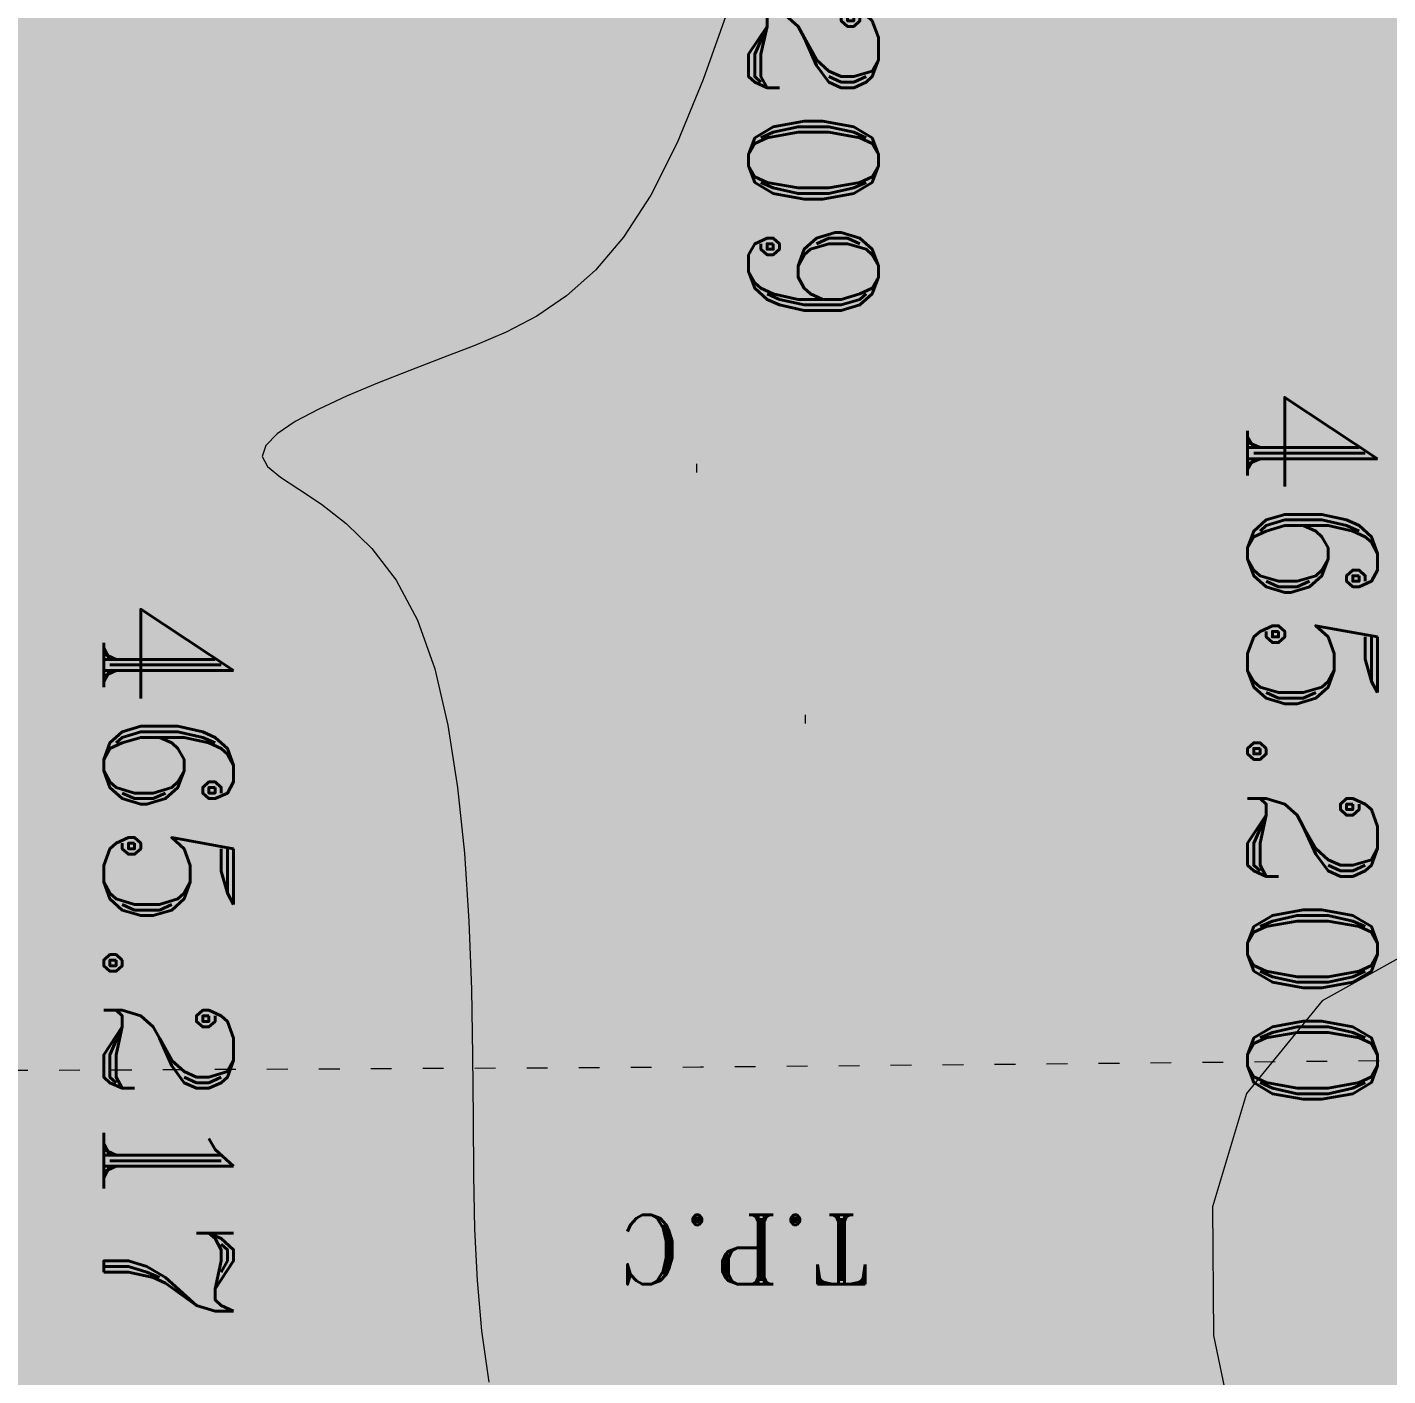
# Model space of a CAD drawing. Header units: millimetres. Extents: x 132836 to 1862386, y -330276 to -143438.
# Drawn here: x 428572 to 436425, y -283690 to -275907 of the extents above; entities that cross this region are included whole.
import ezdxf

# ---------------------------------------------------------------- set-up
doc = ezdxf.new("R2010")
doc.units = ezdxf.units.MM
doc.header["$MEASUREMENT"] = 0
doc.linetypes.add('ACAD_ISO03W100', pattern=[300, 120, -180])
for name, color, linetype in [('Nouveau_CN_01_00', 7, 'Continuous'), ('Nouveau_CN_02_00', 7, 'Continuous'), ('Nouveau_rg', 7, 'Continuous'), ('Nouveau_TopoAlt', 7, 'Continuous'), ('Nouveau_TopoJIS', 7, 'Continuous')]:
    doc.layers.add(name, color=color, linetype=linetype)
doc.styles.add('STYLE_GENERE_5', font='romant.shx')

msp = doc.modelspace()

# ---------------------------------------------------------------- hatches: boundary and pattern name
at = {"linetype": 'Continuous', "lineweight": 0, "true_color": 0x6f6f6f}
h = msp.add_hatch(color=8, dxfattribs=at)
h.paths.add_polyline_path([(360547.961, -295062.571), (487920.34, -293826.868), (487920.34, -270902.734), (487462.568, -270902.734), (472913.119, -271040.575), (472913.119, -163437.635), (371855.719, -163437.635), (371855.719, -271040.575), (371882.482, -271040.57), (371882.665, -272000.514, -0.40942736), (367883.201, -275935.042), (360547.961, -275935.042)])
h.paths.add_polyline_path([(377135.103, -260639.953), (373845.103, -260639.953), (373845.103, -248364.953), (373845.103, -243089.974), (373845.103, -242189.974), (377135.103, -242189.974)], flags=0)
h.paths.add_polyline_path([(380202.952, -171995.57), (431505.799, -171995.57), (464309.564, -171995.57), (464309.564, -262465.571), (462925.553, -262565.571), (438593.575, -262550.571), (437925.553, -262550.571), (436549.587, -262550.571), (436549.587, -189810.571), (412055.061, -189810.571), (412055.061, -201780.57), (412055.061, -204495.57), (415454.069, -204495.57), (415454.069, -208495.57), (415454.069, -218295.57), (405655.061, -218295.57), (405655.061, -222495.57), (415474.561, -222495.57), (415474.561, -260810.571), (380202.952, -260810.571), (380202.952, -230015.57), (380202.952, -193810.571)], flags=0)
h.paths.add_polyline_path([(381436.562, -269433.913, -0.09031866), (381558.292, -268727.623, -0.20144873), (382612.158, -267592.74, -0.10421145), (383417.525, -267415.055), (384017.498, -267409.371, -0.10404461), (384824.873, -267571.244, -0.23825546), (385983.776, -268953.318, -0.05518862), (386036.355, -269390.334), (386038.45, -269611.438), (386050.565, -270890.267), (385792.102, -271892.761, -0.26794919), (384069.602, -272909.124), (383469.629, -272914.808, -0.19371746), (382078.771, -272370.185, -0.07056876), (381728.183, -271931.262, -0.1316525), (381450.772, -270933.845)], flags=0)
h.paths.add_polyline_path([(394027.271, -275599.002, -0.4157911), (392016.505, -273599.031), (392016.505, -273452.052), (392030.007, -267377.824, -0.3805567), (394016.505, -265609.826), (394094.233, -265609.826), (394094.233, -270609.826), (409094.233, -270609.826), (409094.233, -265609.826), (414055.71, -265609.826, -0.41421356), (415555.71, -267109.826), (415555.71, -273660.699, -0.34550161), (413836.804, -275433.432)], flags=0)
h.paths.add_polyline_path([(424209.612, -271504.083, -0.13447393), (423930.467, -270484.937), (423930.467, -268984.937, -0.41421356), (425930.467, -266984.937), (426530.467, -266984.937, -0.41421356), (428530.467, -268984.937), (428530.467, -270484.937, -0.12882035), (428273.55, -271465.581, -0.27093629), (426530.467, -272484.937), (425930.467, -272484.937, -0.26498)], flags=0)
h.paths.add_polyline_path([(436562.206, -273329.325), (436569.468, -267730.336, -0.09856151), (436800.237, -266943.721), (436817.2, -266951.545, -0.258849), (438654.998, -265605.827), (438652.661, -265587.294), (439337.088, -265587.294), (439337.088, -265687.294), (439337.088, -270687.294), (469237.088, -270687.294), (469237.088, -265687.294), (470907.523, -265687.294), (472885.813, -265687.294), (472885.813, -267687.294), (472885.813, -271062.255, 0.00134576), (472885.842, -271073.021), (472896.728, -273095.233, -0.41421356), (470907.523, -275105.97), (462184.053, -275105.97, -0.00518896), (462130.957, -275116.103), (454147.511, -275196.191), (438770.531, -275253.24, -0.38655333), (436572.608, -273475.385, -0.02518922)], flags=0)

# ---------------------------------------------------------------- linework, layer by layer
at = {"layer": 'Nouveau_CN_01_00', "color": 8, "linetype": 'Continuous', "lineweight": 5, "flags": 128}
msp.add_lwpolyline([(436744.837, -281136.377), (436045.529, -281525.926), (435609.479, -282060.143), (435413.705, -282715.061), (435418.725, -283456.558), (435585.055, -284250.515)], dxfattribs=at)
at = {"layer": 'Nouveau_CN_02_00', "color": 8, "linetype": 'Continuous', "lineweight": 5, "flags": 128}
msp.add_lwpolyline([(432623.489, -275787.686), (432472.922, -276209.352), (432323.882, -276575.425), (432171.164, -276876.637), (432013.724, -277118.259), (431851.555, -277309.199), (431684.653, -277458.364), (431513.011, -277574.658), (431336.625, -277666.99), (431155.488, -277744.266), (430969.595, -277815.393), (430780.149, -277887.62), (430593.186, -277961.574), (430415.951, -278036.223), (430255.688, -278110.536), (430119.642, -278183.482), (430015.057, -278254.031), (429949.178, -278321.151), (429929.25, -278383.811), (429959.649, -278442.403), (430033.278, -278503.003), (430140.175, -278573.111), (430270.376, -278660.225), (430413.916, -278771.844), (430560.832, -278915.467), (430701.159, -279098.593), (430824.935, -279328.721), (430924.387, -279610.304), (431000.516, -279935.604), (431056.514, -280293.841), (431095.573, -280674.231), (431120.886, -281065.992), (431135.646, -281458.341), (431143.044, -281840.497), (431146.274, -282201.676), (431148.729, -282534.378), (431154.603, -282844.226), (431168.293, -283140.128), (431194.194, -283430.989), (431236.703, -283725.715)], dxfattribs=at)
at = {"layer": 'Nouveau_rg', "color": 8, "linetype": 'ACAD_ISO03W100', "lineweight": 5, "flags": 128}
msp.add_lwpolyline([(366069.788, -282316.112), (378369.839, -282664.9), (397974.817, -282510.063), (413691.496, -281998.236), (432459.126, -281907.432), (453839.858, -281707.415), (470956.091, -281607.554), (482553.449, -281657.478)], dxfattribs=at)
at = {"layer": 'Nouveau_TopoJIS', "color": 8, "linetype": 'Continuous', "lineweight": 5}
for p, q in [((432434.43, -278427.51), (432434.43, -278477.51)), ((433061.43, -279874.51), (433061.43, -279924.51))]:
    msp.add_line(p, q, dxfattribs=at)

# ---------------------------------------------------------------- texts
at = {"layer": 'Nouveau_rg', "color": 253, "linetype": 'Continuous', "lineweight": 5, "true_color": 0x9f9f9f, "insert": (433442.664, -282761.276), "char_height": 400, "attachment_point": 7, "rotation": 180, "style": 'STYLE_GENERE_5'}
msp.add_mtext('\\A1;{\\pql;\\Fromant.shx;T.P.C}', dxfattribs=at)
at = {"layer": 'Nouveau_TopoAlt', "color": 253, "linetype": 'Continuous', "lineweight": 5, "true_color": 0x9f9f9f, "char_height": 750, "attachment_point": 1, "rotation": 270, "style": 'STYLE_GENERE_5'}
for s, insert in [('\\A1;{\\pql;\\Fromant.shx;465.209}', (433485.242, -273428.01)), ('\\A1;{\\pql;\\Fromant.shx;465.200}', (436366.003, -277979.564)), ('\\A1;{\\pql;\\Fromant.shx;465.217}', (429763.531, -279201.826))]:
    msp.add_mtext(s, dxfattribs=dict(at, insert=insert))

doc.saveas('drawing.dxf')
